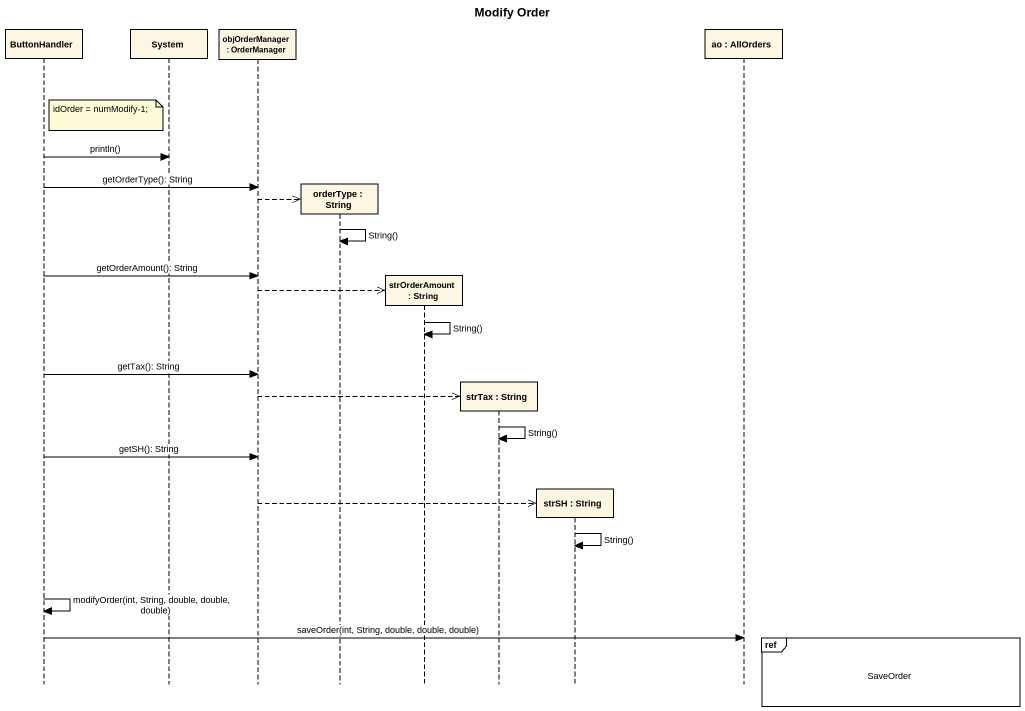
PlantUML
@startuml
title Modify Order
hide footbox
participant ButtonHandler
participant System
participant "objOrderManager : OrderManager" as objOrderManager
participant "orderType : String" as orderType
participant "strOrderAmount : String" as strOrderAmount
participant "strTax : String" as strTax
participant "strSH : String" as strSH
participant "ao : AllOrders" as ao

note right of ButtonHandler : idOrder = numModify-1;
ButtonHandler -> System : println()
ButtonHandler -> objOrderManager : getOrderType(): String
objOrderManager -->> orderType **
orderType -> orderType : String()
ButtonHandler -> objOrderManager : getOrderAmount(): String
objOrderManager -->> strOrderAmount **
strOrderAmount -> strOrderAmount : String()
ButtonHandler -> objOrderManager : getTax(): String
objOrderManager -->> strTax **
strTax -> strTax : String()
ButtonHandler -> objOrderManager : getSH(): String
objOrderManager -->> strSH **
strSH -> strSH : String()
ButtonHandler -> ButtonHandler : modifyOrder(int, String, double, double, double)
ref over ao : SaveOrder
ButtonHandler -> ao : saveOrder(int, String, double, double, double)
@enduml
